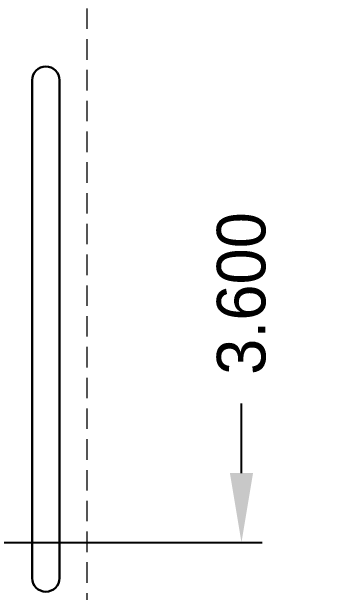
# Model space of a CAD drawing. Extents: x 1030 to 1169, y -270 to -166.
# Drawn here: x 1157.14 to 1169.17, y -256.31 to -235.08 of the extents above; entities that cross this region are included whole.
import ezdxf

# ---------------------------------------------------------------- set-up
doc = ezdxf.new("R2010")
doc.units = 0
doc.header["$LTSCALE"] = 3
doc.header["$MEASUREMENT"] = 0
doc.linetypes.add('HIDDEN', pattern=[0.375, 0.25, -0.125])
for name, color, linetype, lineweight in [('DIM', 4, 'Continuous', 13), ('HIDN', 6, 'HIDDEN', 15), ('OBJ', 3, 'Continuous', 30)]:
    doc.layers.add(name, color=color, linetype=linetype, lineweight=lineweight)
doc.dimstyles.new('3DEC X 1', dxfattribs={"dimtxt": 1.778, "dimasz": 2.54, "dimexe": 0.762, "dimexo": 0.762, "dimgap": 0.762, "dimtad": 0, "dimdec": 3, "dimzin": 0, "dimdsep": 46, "dimtxsty": 'Standard', "dimcen": 0, "dimadec": 0, "dimazin": 0, "dimtfac": 1, "dimtdec": 3, "dimtofl": 0, "dimtmove": 0, "dimatfit": 3, "dimfxl": 1, "dimtolj": 1, "dimtzin": 0, "dimarcsym": 0})

# ---------------------------------------------------------------- blocks, each defined once
blk = doc.blocks.new('*D4')
at = {"layer": 'Defpoints', "color": 0, "transparency": 16777216}
for p in [(1588.991, -344.469), (1593.441, -347.069), (1588.991, -354.778)]:
    blk.add_point(p, dxfattribs=at)
at = {"layer": 'DIM', "color": 0, "lineweight": -2, "transparency": 16777216}
for p, q in [((1588.991, -345.231), (1588.991, -355.54)), ((1593.441, -347.831), (1593.441, -355.54)), ((1586.451, -354.778), (1583.911, -354.778)), ((1595.981, -354.778), (1598.521, -354.778))]:
    blk.add_line(p, q, dxfattribs=at)
at = {"layer": 'DIM', "color": 0, "transparency": 16777216}
for points in [[(1586.451, -354.355), (1586.451, -355.201), (1588.991, -354.778)], [(1595.981, -354.355), (1595.981, -355.201), (1593.441, -354.778)]]:
    blk.add_solid(points, dxfattribs=at)
at = {"layer": 'DIM', "color": 0, "transparency": 16777216, "insert": (1602.691, -354.778), "char_height": 1.778, "attachment_point": 5}
blk.add_mtext('\\A1;4.450', dxfattribs=at)
blk = doc.blocks.new('*D5')
at = {"layer": 'Defpoints', "color": 0, "transparency": 16777216}
for p in [(1589.991, -343.469), (1602.101, -343.469), (1593.441, -347.069)]:
    blk.add_point(p, dxfattribs=at)
at = {"layer": 'DIM', "color": 0, "lineweight": -2, "transparency": 16777216}
for p, q in [((1602.101, -340.929), (1602.101, -338.389)), ((1590.753, -343.469), (1602.863, -343.469)), ((1594.203, -347.069), (1602.863, -347.069)), ((1602.101, -349.609), (1602.101, -352.149))]:
    blk.add_line(p, q, dxfattribs=at)
at = {"layer": 'DIM', "color": 0, "transparency": 16777216}
for points in [[(1601.677, -340.929), (1602.524, -340.929), (1602.101, -343.469)], [(1601.677, -349.609), (1602.524, -349.609), (1602.101, -347.069)]]:
    blk.add_solid(points, dxfattribs=at)
at = {"layer": 'DIM', "color": 0, "transparency": 16777216, "insert": (1602.101, -334.367), "char_height": 1.778, "attachment_point": 5, "rotation": 90}
blk.add_mtext('\\A1;3.600', dxfattribs=at)

msp = doc.modelspace()

# ---------------------------------------------------------------- linework, layer by layer
at = {"layer": 'HIDN'}
msp.add_line((1159.8882, -191.0839), (1159.8882, -258.0839), dxfattribs=at)
at = {"layer": 'OBJ'}
msp.add_lwpolyline([(1157.8882, -237.5839, -1), (1158.8882, -237.5839), (1158.8882, -255.7839, -1), (1157.8882, -255.7839)], format="xyb", close=True, dxfattribs=at)

# ---------------------------------------------------------------- dimensions: what is measured, and where the dimension line sits
at = {"layer": 'DIM'}
dim = msp.add_linear_dim(base=(1165.5478, -254.4839), p1=(1156.8882, -258.0839), p2=(1153.4382, -254.4839), angle=90, dimstyle='3DEC X 1', dxfattribs=at)
dim.commit()
dim.dimension.update_dxf_attribs({"geometry": '*D5', "text_midpoint": (1165.5478, -245.3822), "dimtype": 128, "insert": (-436.5529, 88.9852)})
dim = msp.add_linear_dim(base=(1152.4382, -265.7927), p1=(1156.8882, -258.0839), p2=(1152.4382, -255.4839), dimstyle='3DEC X 1', dxfattribs=at)
dim.commit()
dim.dimension.update_dxf_attribs({"geometry": '*D4', "text_midpoint": (1166.1381, -265.7927), "dimtype": 128, "insert": (-436.5529, 88.9852)})

doc.saveas('drawing.dxf')
